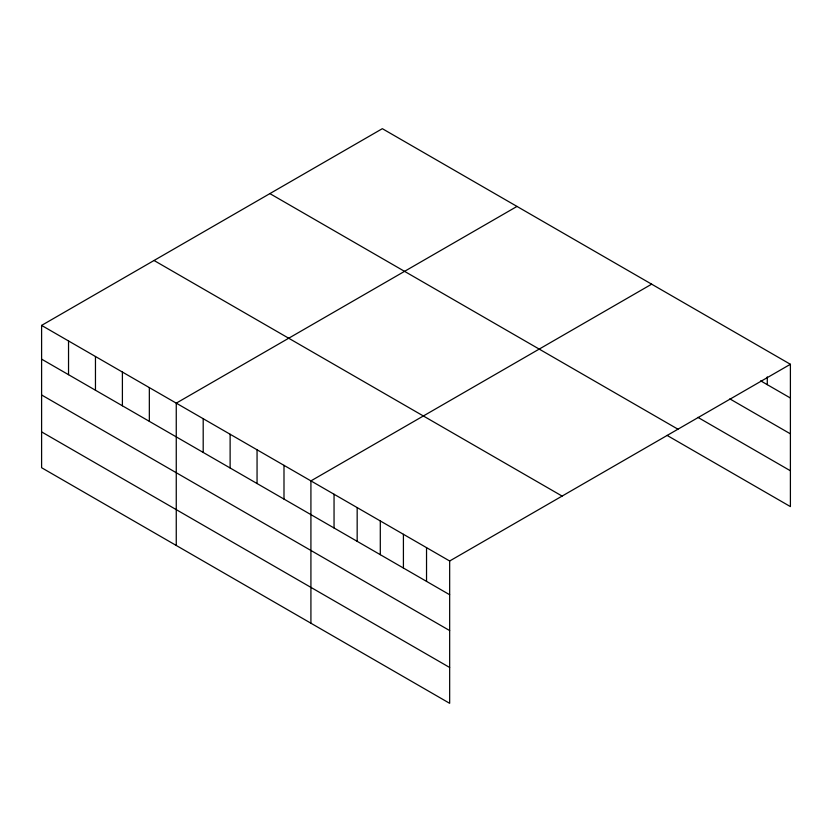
<?xml version="1.0" encoding="UTF-8"?>
<svg xmlns="http://www.w3.org/2000/svg" width="832" height="832" viewBox="0 0 832 832"><rect width="100%" height="100%" fill="white"/><g stroke="black" fill="none" stroke-linecap="round" stroke-linejoin="round"><path stroke-width="1.25" d="M41.6 325.406L449.665 560.997L449.665 703.321L41.6 467.719L41.6 325.406L382.335 128.679L790.4 364.281L790.4 506.594L667.077 435.396M516.994 206.43L176.259 403.156L176.259 545.47M651.654 284.17L310.918 480.896L310.918 623.22M449.665 560.997L790.4 364.281M760.666 380.848L790.4 398.018M729.841 398.882L790.4 433.846M697.902 417.362L790.4 470.766M269.89 193.606L677.955 429.198M154.045 260.489L562.11 496.08M41.6 359.143L449.665 594.734M41.6 394.971L449.665 630.573M41.6 431.891L449.665 667.482M767.281 376.875L767.281 384.665M426.535 547.654L426.535 581.391M403.416 534.3L403.416 568.038M380.297 520.946L380.297 554.684M357.167 507.593L357.167 541.341M334.048 494.25L334.048 527.987M283.993 465.348L283.993 499.086M257.057 449.8L257.057 483.538M230.121 434.252L230.121 467.99M203.195 418.704L203.195 452.442M149.334 387.598L149.334 421.346M122.398 372.05L122.398 405.787M95.462 356.502L95.462 390.239M68.536 340.954L68.536 374.691"/></g></svg>
